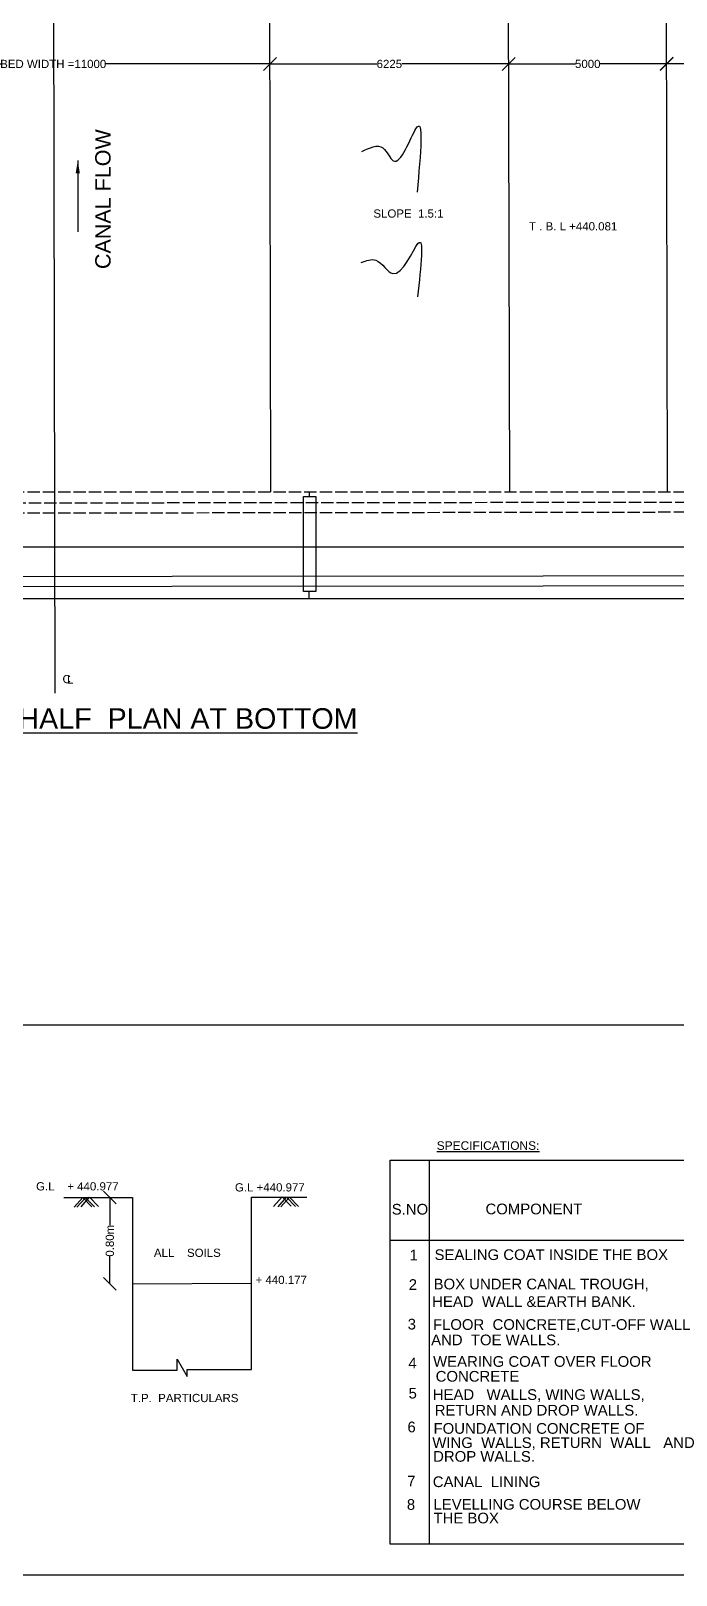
# Model space of a CAD drawing. Header units: millimetres. Extents: x 5764083 to 5772091, y 20981185 to 20985790.
# Drawn here: x 5767567 to 5768825, y 20981185 to 20984194 of the extents above; entities that cross this region are included whole.
import ezdxf

# ---------------------------------------------------------------- set-up
doc = ezdxf.new("R2010")
doc.units = ezdxf.units.MM
doc.header["$MEASUREMENT"] = 0
doc.linetypes.add('ACAD_ISO02W100', pattern=[15, 12, -3])
for name, color, linetype in [('DIMENSIONS', 7, 'Continuous'), ('DRAWING', 7, 'Continuous'), ('TEXT', 7, 'Continuous')]:
    doc.layers.add(name, color=color, linetype=linetype)
doc.styles.get("Standard").update_dxf_attribs({"font": 'arial.ttf', "height": 16})
doc.dimstyles.get("Standard").update_dxf_attribs({"dimtxt": 20, "dimasz": 25, "dimexe": 0.18, "dimexo": 0.0625, "dimgap": 0.09, "dimtad": 0, "dimdec": 0, "dimzin": 0, "dimdsep": 46, "dimtxsty": 'Standard', "dimblk": 'OBLIQUE', "dimcen": 0.09, "dimse1": 1, "dimse2": 1, "dimadec": 0, "dimazin": 0, "dimtfac": 1, "dimtdec": 0, "dimtofl": 0, "dimtmove": 0, "dimatfit": 3, "dimfxl": 1, "dimtolj": 1, "dimtzin": 0, "dimarcsym": 0})

# ---------------------------------------------------------------- blocks, each defined once
blk = doc.blocks.new('_Oblique')
at = {"color": 0, "linetype": 'ByBlock', "lineweight": -2}
blk.add_line((-0.5, -0.5), (0.5, 0.5), dxfattribs=at)
blk = doc.blocks.new('*D51')
at = {"layer": 'Defpoints', "color": 0, "transparency": 16777216}
for p in [(5767187.7, 20984127.6), (5768033.1, 20984129.5), (5768033.1, 20984129.5)]:
    blk.add_point(p, dxfattribs=at)
at = {"layer": 'DIMENSIONS', "color": 0, "lineweight": -2, "transparency": 16777216}
for p, q in [((5767187.7, 20984129.5), (5767508.2, 20984129.5)), ((5768033.1, 20984129.5), (5767712.5, 20984129.5))]:
    blk.add_line(p, q, dxfattribs=at)
at = {"layer": 'DIMENSIONS', "color": 0, "lineweight": -2, "transparency": 16777216, "xscale": 25, "yscale": 25, "zscale": 25, "rotation": 180}
blk.add_blockref('_Oblique', (5767187.7, 20984129.5), dxfattribs=at)
at = {"layer": 'DIMENSIONS', "color": 0, "lineweight": -2, "transparency": 16777216, "xscale": 25, "yscale": 25, "zscale": 25}
blk.add_blockref('_Oblique', (5768033.1, 20984129.5), dxfattribs=at)
at = {"layer": 'DIMENSIONS', "color": 0, "transparency": 16777216, "insert": (5767610.4, 20984129.5), "char_height": 16, "attachment_point": 5}
blk.add_mtext('\\A1;BED WIDTH =11000', dxfattribs=at)
blk = doc.blocks.new('*D52')
at = {"layer": 'Defpoints', "color": 0, "transparency": 16777216}
for p in [(5768033.1, 20984129.5), (5768498.5, 20984130.6), (5768498.5, 20984129.5)]:
    blk.add_point(p, dxfattribs=at)
at = {"layer": 'DIMENSIONS', "color": 0, "lineweight": -2, "transparency": 16777216}
for p, q in [((5768033.1, 20984129.5), (5768241.7, 20984129.5)), ((5768498.5, 20984129.5), (5768289.9, 20984129.5))]:
    blk.add_line(p, q, dxfattribs=at)
at = {"layer": 'DIMENSIONS', "color": 0, "lineweight": -2, "transparency": 16777216, "xscale": 25, "yscale": 25, "zscale": 25, "rotation": 180}
blk.add_blockref('_Oblique', (5768033.1, 20984129.5), dxfattribs=at)
at = {"layer": 'DIMENSIONS', "color": 0, "lineweight": -2, "transparency": 16777216, "xscale": 25, "yscale": 25, "zscale": 25}
blk.add_blockref('_Oblique', (5768498.5, 20984129.5), dxfattribs=at)
at = {"layer": 'DIMENSIONS', "color": 0, "transparency": 16777216, "insert": (5768265.8, 20984129.5), "char_height": 16, "attachment_point": 5}
blk.add_mtext('\\A1;6225', dxfattribs=at)
blk = doc.blocks.new('*D53')
at = {"layer": 'Defpoints', "color": 0, "transparency": 16777216}
for p in [(5768498.5, 20984129.5), (5768806.6, 20984130.2), (5768806.6, 20984129.5)]:
    blk.add_point(p, dxfattribs=at)
at = {"layer": 'DIMENSIONS', "color": 0, "lineweight": -2, "transparency": 16777216}
for p, q in [((5768498.5, 20984129.5), (5768628.6, 20984129.5)), ((5768806.6, 20984129.5), (5768676.5, 20984129.5))]:
    blk.add_line(p, q, dxfattribs=at)
at = {"layer": 'DIMENSIONS', "color": 0, "lineweight": -2, "transparency": 16777216, "xscale": 25, "yscale": 25, "zscale": 25, "rotation": 180}
blk.add_blockref('_Oblique', (5768498.5, 20984129.5), dxfattribs=at)
at = {"layer": 'DIMENSIONS', "color": 0, "lineweight": -2, "transparency": 16777216, "xscale": 25, "yscale": 25, "zscale": 25}
blk.add_blockref('_Oblique', (5768806.6, 20984129.5), dxfattribs=at)
at = {"layer": 'DIMENSIONS', "color": 0, "transparency": 16777216, "insert": (5768652.6, 20984129.5), "char_height": 16, "attachment_point": 5}
blk.add_mtext('\\A1;5000', dxfattribs=at)
blk = doc.blocks.new('*D54')
at = {"layer": 'Defpoints', "color": 0, "transparency": 16777216}
for p in [(5768806.6, 20984129.5), (5769213.9, 20984130.2), (5769213.9, 20984129.5)]:
    blk.add_point(p, dxfattribs=at)
at = {"layer": 'DIMENSIONS', "color": 0, "lineweight": -2, "transparency": 16777216}
for p, q in [((5768806.6, 20984130.2), (5768986.3, 20984130.2)), ((5769213.9, 20984130.2), (5769034.2, 20984130.2))]:
    blk.add_line(p, q, dxfattribs=at)
at = {"layer": 'DIMENSIONS', "color": 0, "lineweight": -2, "transparency": 16777216, "xscale": 25, "yscale": 25, "zscale": 25, "rotation": 180}
blk.add_blockref('_Oblique', (5768806.6, 20984130.2), dxfattribs=at)
at = {"layer": 'DIMENSIONS', "color": 0, "lineweight": -2, "transparency": 16777216, "xscale": 25, "yscale": 25, "zscale": 25}
blk.add_blockref('_Oblique', (5769213.9, 20984130.2), dxfattribs=at)
at = {"layer": 'DIMENSIONS', "color": 0, "transparency": 16777216, "insert": (5769010.3, 20984130.2), "char_height": 16, "attachment_point": 5}
blk.add_mtext('\\A1;5400', dxfattribs=at)
blk = doc.blocks.new('*D99')
at = {"layer": 'Defpoints', "color": 0, "transparency": 16777216}
for p in [(5767765.1, 20981920.5), (5767720.8, 20981752.4), (5767765.1, 20981752.4)]:
    blk.add_point(p, dxfattribs=at)
at = {"layer": 'DIMENSIONS', "color": 0, "lineweight": -2, "transparency": 16777216}
for p, q in [((5767720.8, 20981920.5), (5767720.8, 20981866.4)), ((5767720.8, 20981752.4), (5767720.8, 20981806.5))]:
    blk.add_line(p, q, dxfattribs=at)
at = {"layer": 'DIMENSIONS', "color": 0, "lineweight": -2, "transparency": 16777216, "xscale": 25, "yscale": 25, "zscale": 25}
for p, rotation in [((5767720.8, 20981920.5), 90), ((5767720.8, 20981752.4), 270)]:
    blk.add_blockref('_Oblique', p, dxfattribs=dict(at, rotation=rotation))
at = {"layer": 'DIMENSIONS', "color": 0, "transparency": 16777216, "insert": (5767720.8, 20981836.4), "char_height": 16, "attachment_point": 5, "rotation": 90}
blk.add_mtext('\\A1;0.80m', dxfattribs=at)

msp = doc.modelspace()

# ---------------------------------------------------------------- linework, layer by layer
at = {"layer": 'DRAWING', "color": 0}
for points in [[(5764252.3, 20982257.2), (5770663.1, 20982257.2), (5770663.1, 20982506.8), (5770697.9, 20982521.4), (5770604.2, 20982521.4), (5770662.3, 20982534.4), (5770662.3, 20983971.8), (5770685.4, 20983978.7), (5770614.9, 20983978.7), (5770663, 20983987.1), (5770663, 20984262.6), (5770525.3, 20984262.6), (5770499.9, 20984298.8), (5770499.9, 20984226.8), (5770477.4, 20984263.8), (5769495.9, 20984263.8), (5769474.2, 20984296), (5769474.2, 20984226.2), (5769460.3, 20984261.1), (5767016.8, 20984261.1)], [(5767613.9, 20982903.2), (5767611.7, 20984259.2)], [(5768035, 20983295.8), (5768032.8, 20984259.2)], [(5768500.4, 20983295.8), (5768498.2, 20984259.2)], [(5768808.4, 20983295.8), (5768806.3, 20984259.2)], [(5764168.3, 20983271.7), (5764168.3, 20983188.8), (5770716.1, 20983188.8), (5770716.1, 20983270.9)], [(5765670.2, 20983165.7), (5764965.6, 20982928.8), (5764965.6, 20982587.7), (5765098.8, 20982587.7), (5765098.8, 20982836.5), (5765482.7, 20982964.3), (5765680.3, 20982990.7), (5765819.2, 20982990.7), (5765819.2, 20983088.1), (5769127.6, 20983088.1)], [(5765670.2, 20983129.2), (5769289.5, 20983132.8)], [(5765670.2, 20983110.3), (5769289.4, 20983113.5)], [(5768343.3, 20981993.5), (5768343.3, 20981245.2)], [(5767631.1, 20981920.5), (5767765.1, 20981920.5), (5767765.1, 20981584.2), (5767852.1, 20981584.2), (5767852.1, 20981605.9), (5767871.6, 20981572.1), (5767871.6, 20981585.2), (5767996.8, 20981585.2), (5767996.8, 20981921.5), (5768104.8, 20981921.5)], [(5768267.4, 20981837.7), (5769525.7, 20981837.7)], [(5767765.1, 20981752.4), (5767996.8, 20981753.4)]]:
    msp.add_lwpolyline(points, dxfattribs=at)
at = {"layer": 'DRAWING', "color": 0, "linetype": 'ACAD_ISO02W100', "ltscale": 2}
for points in [[(5764965.3, 20983453.9), (5764965.3, 20983763.4), (5765099.5, 20983763.4), (5765099.5, 20983547.5), (5765487, 20983419), (5765675.4, 20983392.6), (5765820, 20983392.6), (5765820, 20983295.8), (5769127.6, 20983295.8)], [(5765670.2, 20983251.9), (5769228.2, 20983257.1)], [(5765672.8, 20983272.4), (5769228.2, 20983276.1)]]:
    msp.add_lwpolyline(points, dxfattribs=at)
at = {"layer": 'DRAWING', "color": 0}
msp.add_lwpolyline([(5768267.4, 20981993.5), (5769525.7, 20981993.5), (5769525.7, 20981245.2), (5768267.4, 20981245.2)], close=True, dxfattribs=at)
at = {"layer": 'TEXT', "color": 0}
for points in [[(5772091.2, 20981184.8), (5764083.4, 20981184.8), (5764083.4, 20985789.9), (5772091.2, 20985789.9)], [(5768098.3, 20983286.7), (5768122.6, 20983286.7), (5768122.6, 20983101.4), (5768098.3, 20983101.4)]]:
    msp.add_lwpolyline(points, close=True, dxfattribs=at)
for points in [[(5768110.4, 20983286.7), (5768110.4, 20983295.8)], [(5768109.7, 20983088.1), (5768109.7, 20983101.4)], [(5767651.4, 20981902), (5767667.9, 20981920.5), (5767685.4, 20981902.6)], [(5767656.6, 20981901.6), (5767673.1, 20981920.2), (5767690.6, 20981902.3)], [(5767664.8, 20981902.5), (5767681.3, 20981921.1), (5767698.8, 20981903.2)], [(5768040.1, 20981903.1), (5768056.6, 20981921.7), (5768074.1, 20981903.8)], [(5768048.8, 20981902.5), (5768065.3, 20981921.1), (5768082.8, 20981903.2)], [(5768054.4, 20981902.5), (5768070.9, 20981921.1), (5768088.4, 20981903.2)]]:
    msp.add_lwpolyline(points, dxfattribs=at)
for points in [[(5768211.9, 20983958.8), (5768253.4, 20983965.8), (5768273.4, 20983940.9), (5768317.4, 20984003.2), (5768319.8, 20983879.9)], [(5768210.9, 20983742.5), (5768239.4, 20983747.2), (5768272.9, 20983720.9), (5768321.6, 20983779.6), (5768320.5, 20983675.9)]]:
    msp.add_spline(points, degree=3, dxfattribs=at)

# ---------------------------------------------------------------- texts
msp.add_text('CANAL FLOW', height=30, rotation=90, dxfattribs=at).set_placement((5767722.3, 20983729.9))
for s, height, p in [('SLOPE  1.5:1', 16, (5768234.7, 20983830.1)), ('T . B. L +440.081', 16, (5768538.2, 20983805.2)), ('C', 16, (5767628.5, 20982922.9)), ('L', 16, (5767637.4, 20982921.8)), ('%%UHALF PLAN AT TOP AND HALF  PLAN AT BOTTOM', 40, (5766871.9, 20982834.1)), ('%%USPECIFICATIONS:', 16.635, (5768358.2, 20982013.5)), ('G.L    + 440.977', 16, (5767577, 20981934.4)), ('G.L +440.977', 16, (5767964.7, 20981932.4)), ('S.NO', 20.79, (5768270.5, 20981887.4)), ('COMPONENT', 20.79, (5768453.3, 20981887.9)), ('ALL    SOILS', 16, (5767806.7, 20981804.9)), ('1', 20.8, (5768305.1, 20981798.1)), ('SEALING COAT INSIDE THE BOX', 20.794, (5768354, 20981798.8)), ('+ 440.177', 16, (5768005, 20981752.1)), ('2', 20.8, (5768303.6, 20981740.6)), ('BOX UNDER CANAL TROUGH,', 20.794, (5768352.1, 20981741.6)), ('HEAD  WALL &EARTH BANK.', 20.794, (5768349.3, 20981707.5)), ('3', 20.8, (5768301.5, 20981663.4)), ('FLOOR  CONCRETE,CUT-OFF WALL ', 20.794, (5768350.8, 20981662.7)), ('AND  TOE WALLS.', 20.794, (5768347.3, 20981632.7)), ('4', 20.8, (5768302.9, 20981587.7)), ('WEARING COAT OVER FLOOR ', 20.794, (5768351.1, 20981590.7)), ('CONCRETE', 20.79, (5768356.1, 20981561.8)), ('T.P.  PARTICULARS', 16, (5767761.7, 20981521.9)), ('5', 20.8, (5768303.3, 20981528.9)), ('HEAD   WALLS, WING WALLS,', 20.794, (5768350.5, 20981526.2)), ('RETURN AND DROP WALLS.', 20.794, (5768354.3, 20981495.7)), ('6', 20.8, (5768301.1, 20981463.1)), ('FOUNDATION CONCRETE OF', 20.794, (5768352, 20981460.2)), ('WING  WALLS, RETURN  WALL   AND', 20.794, (5768349.6, 20981432.5)), ('DROP WALLS.', 20.794, (5768351.2, 20981405.7)), ('7', 20.8, (5768300.6, 20981357.7)), ('CANAL  LINING', 20.794, (5768350.5, 20981356.3)), ('8', 20.8, (5768299.9, 20981312)), ('LEVELLING COURSE BELOW', 20.794, (5768351.9, 20981312.3)), ('THE BOX', 20.79, (5768351.9, 20981285.6))]:
    msp.add_text(s, height=height, dxfattribs=at).set_placement(p)

# ---------------------------------------------------------------- dimensions: what is measured, and where the dimension line sits
at = {"layer": 'DIMENSIONS', "color": 0}
for base, p1, p2, text, picture, middle in [((5768033.1, 20984129.5), (5767187.7, 20984127.6), (5768033.1, 20984129.5), 'BED WIDTH =11000', '*D51', (5767610.4, 20984129.5)), ((5768498.5, 20984129.5), (5768033.1, 20984129.5), (5768498.5, 20984130.6), '6225', '*D52', (5768265.8, 20984129.5)), ((5768806.6, 20984129.5), (5768498.5, 20984129.5), (5768806.6, 20984130.2), '5000', '*D53', (5768652.6, 20984129.5)), ((5769213.9, 20984130.2), (5768806.6, 20984129.5), (5769213.9, 20984129.5), '5400', '*D54', (5769010.3, 20984130.2))]:
    dim = msp.add_linear_dim(base=base, p1=p1, p2=p2, text=text, dimstyle='Standard', dxfattribs=at)
    dim.commit()
    dim.dimension.update_dxf_attribs({"geometry": picture, "text_midpoint": middle})
dim = msp.add_linear_dim(base=(5767720.8, 20981752.4), p1=(5767765.1, 20981920.5), p2=(5767765.1, 20981752.4), angle=90, text='0.80m', dimstyle='Standard', dxfattribs=at)
dim.commit()
dim.dimension.update_dxf_attribs({"geometry": '*D99', "text_midpoint": (5767720.8, 20981836.4)})

# ---------------------------------------------------------------- leaders
msp.add_leader([(5767658.3, 20983941.4), (5767658.3, 20983802.3)], dimstyle='Standard', override={"dimgap": 0.09, "dimtad": 0}, dxfattribs=at)

doc.saveas('drawing.dxf')
